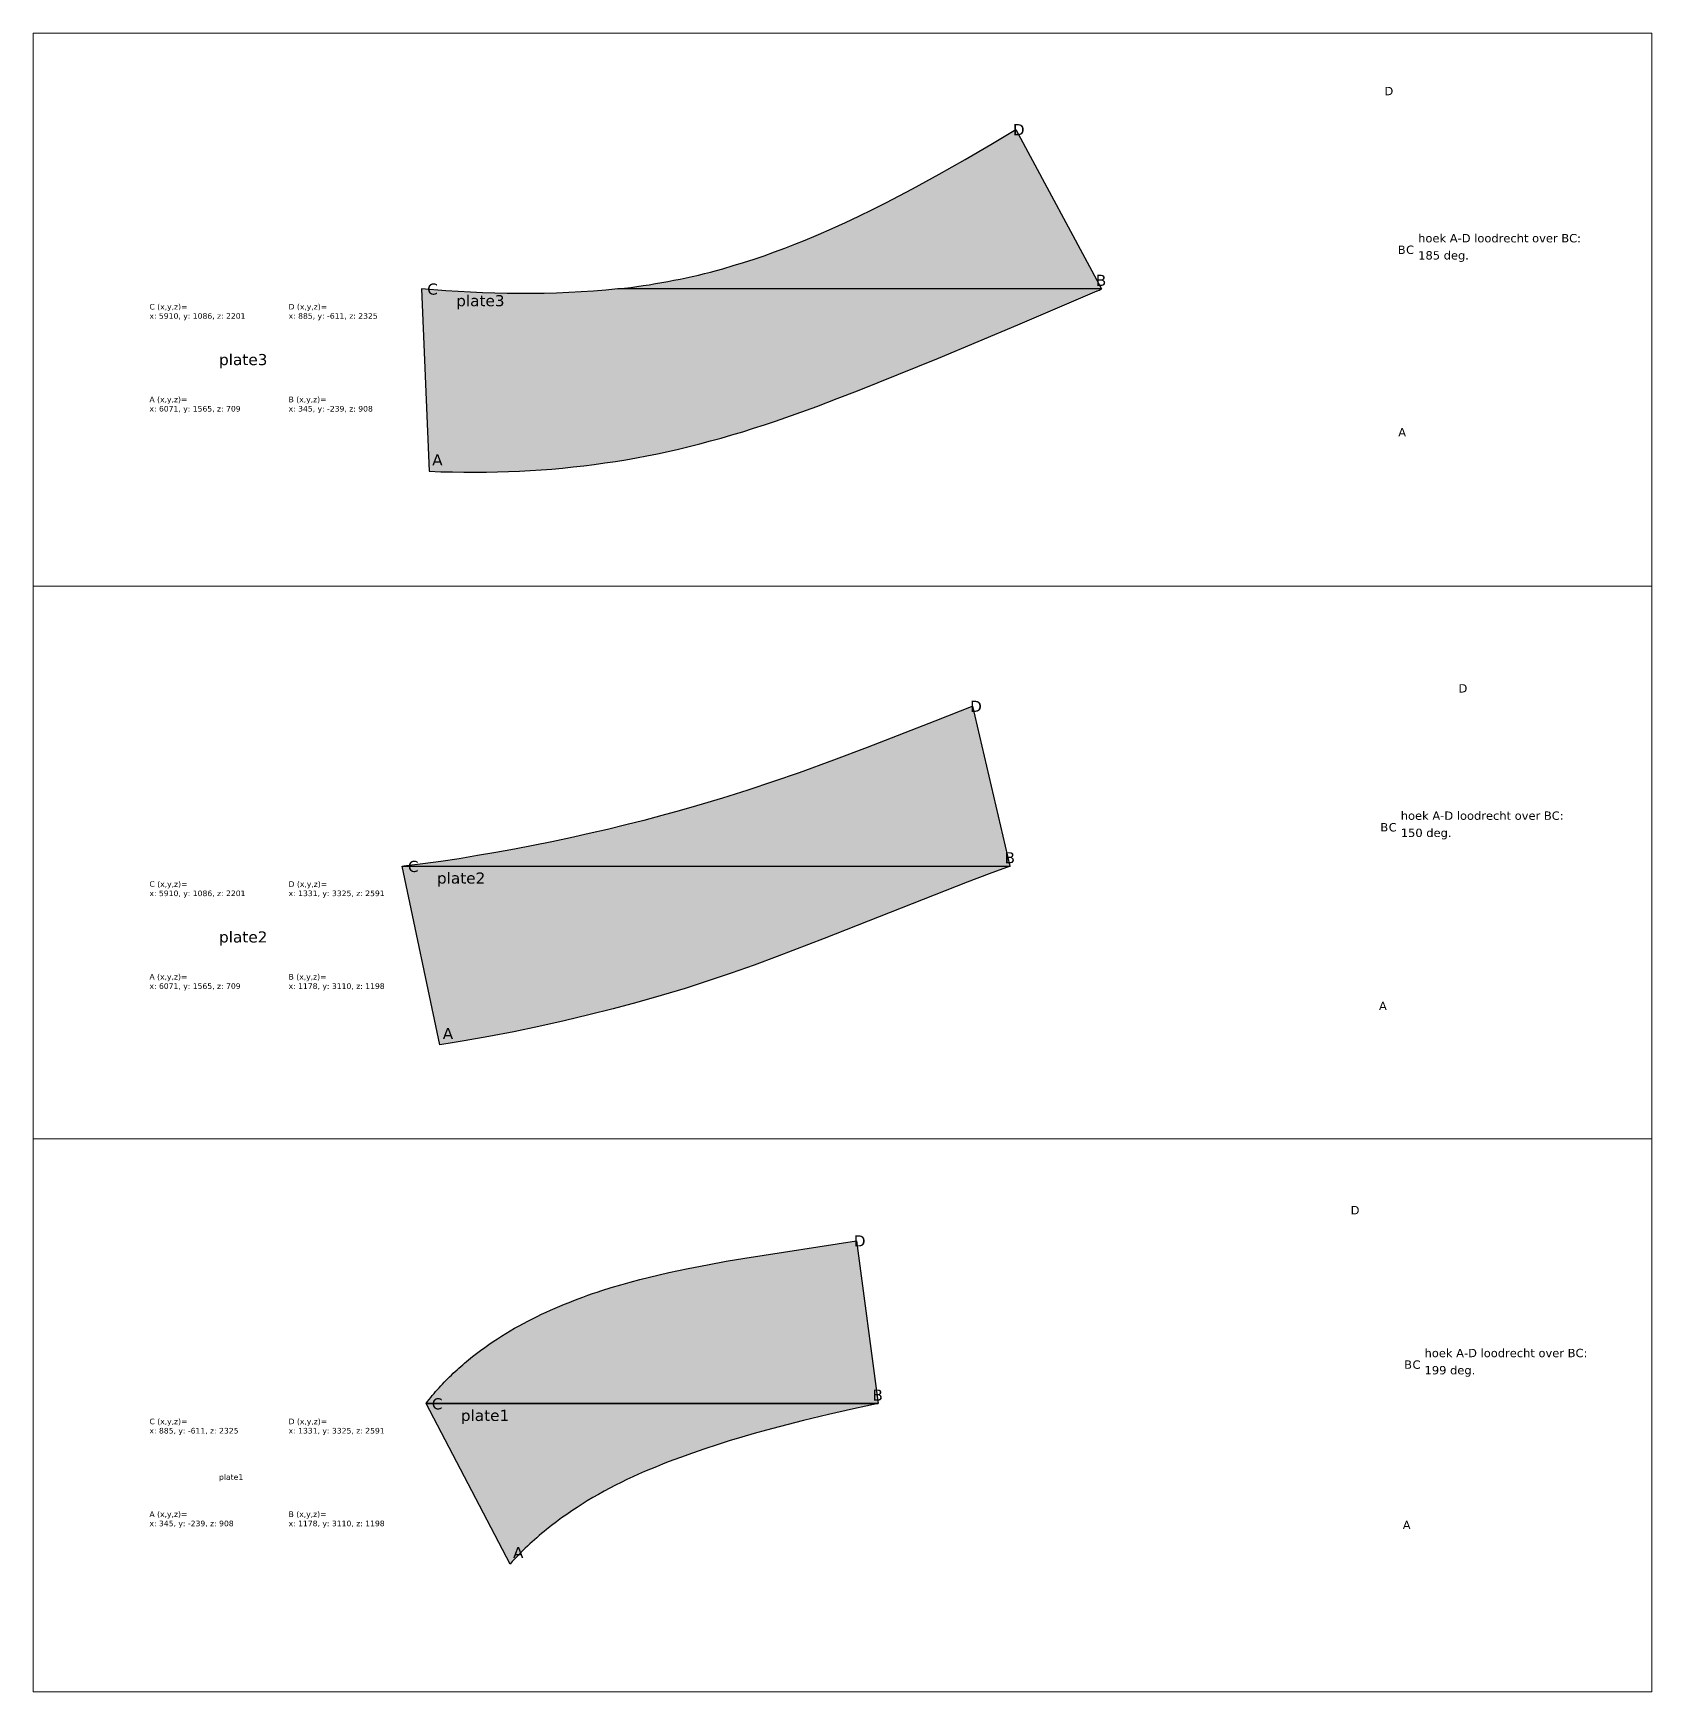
# Model space of a CAD drawing. Extents: x -6521 to 36247, y -6170 to 14025.
# Drawn here: x 22290 to 36247, y -281 to 14025 of the extents above; entities that cross this region are included whole.
import ezdxf

# ---------------------------------------------------------------- set-up
doc = ezdxf.new("R2010")
doc.units = 0
doc.header["$LTSCALE"] = 0.005
doc.header["$MEASUREMENT"] = 0
for name, color, linetype in [('08-coord.marker.cut.MyTriangle', 7, 'Continuous'), ('08-text.MyTriangle', 7, 'Continuous'), ('COLINES', 240, 'Continuous'), ('curveBot', 253, 'Continuous'), ('HatchBot', 154, 'Continuous'), ('HatchTop', 9, 'Continuous')]:
    doc.layers.add(name, color=color, linetype=linetype)
doc.styles.get("Standard").update_dxf_attribs({"font": 'verdana.TTF', "height": 24})

msp = doc.modelspace()

# ---------------------------------------------------------------- hatches: boundary and pattern name
at = {"layer": 'HatchBot', "lineweight": 0, "extrusion": (-1, 1.14371e-15, 2.82566e-16)}
msp.add_hatch(color=256, dxfattribs=at).paths.add_polyline_path([(-10917, -2864), (-10888, -2771), (-10860, -2677), (-10833, -2585), (-10808, -2492), (-10783, -2400), (-10760, -2309), (-10738, -2218), (-10717, -2127), (-10698, -2036), (-10680, -1945), (-10662, -1854), (-10646, -1763), (-10632, -1673), (-10618, -1582), (-10605, -1491), (-10594, -1400), (-10584, -1308), (-10574, -1216), (-10566, -1124), (-10559, -1031), (-10553, -938), (-10548, -844), (-10545, -750), (-10542, -655), (-10540, -559), (-10539, -463), (-10540, -366), (-10541, -267), (-10543, -168), (-10547, -68), (-12120, 0), (-12104, -210), (-12097, -316), (-12092, -422), (-12087, -528), (-12083, -634), (-12081, -740), (-12079, -847), (-12079, -953), (-12081, -1059), (-12083, -1166), (-12088, -1272), (-12093, -1378), (-12101, -1484), (-12109, -1589), (-12120, -1694), (-12120, -5865), (-12120, -5864), (-12119, -5863), (-12118, -5862), (-12117, -5861), (-12116, -5859), (-12116, -5858), (-12115, -5857), (-12114, -5856), (-12113, -5854), (-12112, -5852), (-12111, -5850), (-12110, -5847), (-12109, -5845), (-12103, -5829), (-12102, -5826), (-11809, -5143), (-11523, -4459), (-11241, -3761), (-11173, -3585), (-11106, -3409), (-11042, -3232), (-10980, -3054), (-10948, -2959)])
at = {"layer": 'HatchBot', "lineweight": 0, "extrusion": (-6.41801e-16, 7.9009e-16, -1)}
msp.add_hatch(color=256, dxfattribs=at).paths.add_polyline_path([(-28502, 10617), (-28408, 10588), (-28315, 10560), (-28222, 10533), (-28130, 10508), (-28038, 10483), (-27946, 10460), (-27855, 10438), (-27764, 10417), (-27673, 10398), (-27582, 10380), (-27491, 10362), (-27401, 10346), (-27310, 10332), (-27219, 10318), (-27128, 10305), (-27037, 10294), (-26945, 10284), (-26853, 10274), (-26761, 10266), (-26669, 10259), (-26575, 10253), (-26482, 10248), (-26387, 10245), (-26292, 10242), (-26197, 10240), (-26100, 10239), (-26003, 10240), (-25905, 10241), (-25805, 10243), (-25705, 10247), (-25637, 11820), (-25848, 11804), (-25953, 11797), (-26059, 11792), (-26165, 11787), (-26271, 11783), (-26378, 11781), (-26484, 11779), (-26590, 11779), (-26697, 11781), (-26803, 11783), (-26909, 11788), (-27015, 11793), (-27121, 11801), (-27227, 11809), (-27332, 11820), (-31502, 11820), (-31502, 11820), (-31500, 11819), (-31499, 11818), (-31498, 11817), (-31497, 11816), (-31495, 11816), (-31494, 11815), (-31493, 11814), (-31492, 11813), (-31490, 11812), (-31487, 11811), (-31484, 11810), (-31482, 11809), (-31467, 11803), (-31463, 11802), (-30780, 11509), (-30097, 11223), (-29398, 10941), (-29223, 10873), (-29046, 10806), (-28869, 10742), (-28691, 10680), (-28596, 10648)])
at = {"layer": 'HatchBot', "lineweight": 0, "extrusion": (1, -1.31021e-16, 2.9426e-16)}
msp.add_hatch(color=256, dxfattribs=at).paths.add_polyline_path([(5909, -1820), (5964, -2023), (6024, -2234), (6086, -2439), (6151, -2640), (6218, -2838), (6287, -3036), (6360, -3234), (6515, -3639), (7002, -4872), (7074, -5061), (7140, -5244), (7140, 0), (5599, -325), (5616, -430), (5633, -534), (5670, -747), (5712, -963), (5757, -1180), (5806, -1397), (5857, -1611)])
at = {"layer": 'HatchBot', "lineweight": 0}
for points in [[(27291, 5609), (27494, 5664), (27705, 5724), (27910, 5786), (28111, 5851), (28309, 5918), (28507, 5987), (28705, 6060), (29110, 6215), (30343, 6702), (30532, 6774), (30715, 6840), (25471, 6840), (25796, 5299), (25901, 5316), (26005, 5333), (26218, 5370), (26434, 5412), (26651, 5457), (26868, 5506), (27082, 5557)], [(25677, 2205), (26402, 821), (26421, 843), (26439, 862), (26457, 881), (26476, 900), (26494, 919), (26513, 938), (26533, 957), (26552, 976), (26572, 994), (26592, 1012), (26612, 1030), (26633, 1048), (26653, 1066), (26674, 1084), (26695, 1101), (26716, 1119), (26759, 1152), (26802, 1186), (26846, 1218), (26890, 1249), (26934, 1280), (26979, 1309), (27023, 1338), (27067, 1365), (27115, 1394), (27163, 1422), (27212, 1449), (27261, 1475), (27310, 1500), (27360, 1525), (27409, 1549), (27460, 1573), (27510, 1595), (27561, 1618), (27612, 1639), (27663, 1660), (27715, 1681), (27766, 1701), (27870, 1740), (27975, 1778), (28080, 1814), (28186, 1849), (28292, 1883), (28399, 1915), (28506, 1946), (28613, 1976), (28721, 2005), (28933, 2059), (29147, 2110), (29362, 2159), (29576, 2205)]]:
    msp.add_hatch(color=256, dxfattribs=at).paths.add_polyline_path(points)
at = {"layer": 'HatchBot', "lineweight": 0, "extrusion": (1, 1.27502e-15, 3.07569e-16)}
msp.add_hatch(color=256, dxfattribs=at).paths.add_polyline_path([(2505, 0), (1121, -725), (1143, -745), (1162, -763), (1181, -781), (1200, -799), (1219, -818), (1238, -837), (1257, -856), (1276, -875), (1294, -895), (1312, -915), (1330, -936), (1348, -956), (1366, -977), (1384, -997), (1401, -1018), (1419, -1040), (1452, -1082), (1486, -1126), (1518, -1169), (1549, -1214), (1580, -1258), (1609, -1302), (1638, -1346), (1665, -1391), (1694, -1438), (1722, -1486), (1749, -1535), (1775, -1584), (1800, -1633), (1825, -1683), (1849, -1733), (1873, -1783), (1895, -1834), (1918, -1884), (1939, -1935), (1960, -1986), (1981, -2038), (2001, -2090), (2040, -2193), (2078, -2298), (2114, -2404), (2149, -2509), (2183, -2616), (2215, -2722), (2246, -2829), (2276, -2936), (2305, -3044), (2359, -3256), (2410, -3471), (2459, -3686), (2505, -3900)])
at = {"layer": 'HatchTop', "lineweight": 0, "extrusion": (0.99627, 0.086292, -2.39392e-16)}
for points in [[(9137, -5865), (10512, -5125), (10383, -4909), (10253, -4688), (10126, -4463), (10001, -4235), (9940, -4120), (9880, -4005), (9822, -3889), (9765, -3773), (9710, -3657), (9657, -3540), (9606, -3424), (9557, -3308), (9522, -3221), (9488, -3133), (9455, -3045), (9423, -2957), (9393, -2868), (9363, -2776), (9137, -2941)], [(9137, -2941), (9363, -2776), (9336, -2688), (9310, -2597), (9296, -2545), (9282, -2492), (9269, -2440), (9256, -2388), (9244, -2335), (9232, -2282), (9221, -2230), (9210, -2177), (9200, -2124), (9191, -2071), (9182, -2018), (9173, -1965), (9165, -1912), (9157, -1858), (9150, -1805), (9143, -1751), (9137, -1694)]]:
    msp.add_hatch(color=256, dxfattribs=at).paths.add_polyline_path(points)
at = {"layer": 'HatchTop', "lineweight": 0}
for points in [[(31502, 11820), (30762, 13195), (30546, 13066), (30326, 12937), (30101, 12809), (29872, 12684), (29757, 12623), (29642, 12563), (29526, 12505), (29410, 12448), (29294, 12393), (29178, 12340), (29062, 12289), (28946, 12240), (28858, 12205), (28770, 12171), (28682, 12138), (28594, 12106), (28505, 12076), (28413, 12047), (28578, 11820)], [(28578, 11820), (28413, 12047), (28325, 12020), (28235, 11994), (28182, 11979), (28130, 11965), (28077, 11952), (28025, 11939), (27972, 11927), (27920, 11916), (27867, 11904), (27814, 11894), (27762, 11884), (27709, 11874), (27656, 11865), (27602, 11856), (27549, 11848), (27496, 11840), (27442, 11833), (27388, 11827), (27332, 11820)], [(29576, 2205), (29390, 3610), (28426, 3460), (28266, 3433), (28105, 3403), (27937, 3371), (27854, 3353), (27770, 3335), (27687, 3316), (27604, 3296), (27521, 3275), (27438, 3253), (27356, 3230), (27274, 3206), (27192, 3180), (27152, 3167), (27111, 3153), (27071, 3139), (27030, 3124), (26990, 3109), (26950, 3094), (26910, 3078), (26870, 3062), (26830, 3046), (26791, 3029), (26751, 3011), (26712, 2993), (26673, 2975), (26634, 2956), (26595, 2937), (26556, 2917), (26518, 2896), (26479, 2875), (26441, 2854), (26403, 2832), (26366, 2810), (26329, 2787), (26292, 2763), (26255, 2739), (26219, 2714), (26183, 2689), (26147, 2663), (26112, 2637), (26078, 2610), (26043, 2582), (26010, 2554), (25993, 2540), (25977, 2525), (25960, 2511), (25944, 2496), (25928, 2481), (25912, 2466), (25896, 2451), (25880, 2436), (25865, 2420), (25849, 2405), (25834, 2389), (25819, 2373), (25804, 2357), (25789, 2341), (25774, 2324), (25760, 2308), (25746, 2291), (25731, 2274), (25718, 2257), (25704, 2240), (25690, 2222), (25677, 2205)]]:
    msp.add_hatch(color=256, dxfattribs=at).paths.add_polyline_path(points)
at = {"layer": 'HatchTop', "lineweight": 0, "extrusion": (0.867528, -0.497388, 0.000599739)}
msp.add_hatch(color=256, dxfattribs=at).paths.add_polyline_path([(24428, -4937), (24297, -4607), (24069, -4024), (23961, -3735), (23853, -3437), (23777, -3218), (23704, -2997), (23633, -2776), (23566, -2553), (23524, -2405), (23482, -2253), (23442, -2100), (23402, -1944), (23364, -1786), (23327, -1627), (23292, -1467), (23258, -1307), (23225, -1146), (23194, -985), (23165, -825), (23137, -665), (23112, -506), (23088, -349), (23067, -193), (23046, -29), (23047, -5259)])
at = {"layer": 'HatchTop', "lineweight": 0, "extrusion": (-0.000599739, -0.000139795, 1)}
msp.add_hatch(color=256, dxfattribs=at).paths.add_polyline_path([(30393, 8221), (30063, 8091), (29480, 7863), (29191, 7754), (28893, 7646), (28673, 7570), (28453, 7497), (28232, 7427), (28009, 7360), (27860, 7317), (27709, 7276), (27555, 7235), (27399, 7196), (27242, 7158), (27083, 7121), (26923, 7085), (26762, 7051), (26602, 7018), (26441, 6988), (26280, 6958), (26120, 6931), (25962, 6905), (25805, 6882), (25649, 6860), (25485, 6840), (30715, 6840)])
at = {"layer": 'HatchTop', "lineweight": 0, "extrusion": (0.947464, 0.319862, 4.996e-16)}
msp.add_hatch(color=256, dxfattribs=at).paths.add_polyline_path([(-8530, -3900), (-7125, -3713), (-7275, -2750), (-7302, -2589), (-7332, -2429), (-7364, -2261), (-7382, -2177), (-7400, -2093), (-7419, -2010), (-7439, -1927), (-7460, -1844), (-7482, -1761), (-7505, -1679), (-7529, -1597), (-7555, -1516), (-7568, -1475), (-7582, -1434), (-7596, -1394), (-7611, -1354), (-7625, -1313), (-7641, -1273), (-7656, -1233), (-7673, -1193), (-7689, -1154), (-7706, -1114), (-7724, -1075), (-7741, -1035), (-7760, -996), (-7779, -957), (-7798, -918), (-7818, -880), (-7838, -841), (-7859, -803), (-7881, -765), (-7903, -727), (-7925, -689), (-7948, -652), (-7972, -615), (-7996, -578), (-8021, -542), (-8046, -506), (-8072, -471), (-8098, -436), (-8125, -401), (-8153, -367), (-8181, -333), (-8195, -316), (-8209, -300), (-8224, -283), (-8239, -267), (-8254, -251), (-8269, -235), (-8284, -219), (-8299, -203), (-8315, -188), (-8330, -172), (-8346, -157), (-8362, -142), (-8378, -127), (-8394, -112), (-8411, -98), (-8427, -83), (-8444, -69), (-8461, -55), (-8478, -41), (-8495, -27), (-8512, -13), (-8530, 0)])

# ---------------------------------------------------------------- linework, layer by layer
at = {"layer": 'COLINES', "extrusion": (0.99627, 0.086292, -3.33067e-16)}
msp.add_lwpolyline([(10512, -5125), (9137, -5865), (9137, -1694), (9143, -1751), (9150, -1805), (9157, -1858), (9165, -1912), (9173, -1965), (9182, -2018), (9191, -2071), (9200, -2124), (9210, -2177), (9221, -2230), (9232, -2282), (9244, -2335), (9256, -2388), (9269, -2440), (9282, -2492), (9296, -2545), (9310, -2597), (9336, -2688), (9364, -2778), (9393, -2868), (9423, -2957), (9455, -3045), (9488, -3133), (9522, -3221), (9557, -3308), (9606, -3424), (9657, -3540), (9710, -3657), (9765, -3773), (9822, -3889), (9880, -4005), (9940, -4120), (10001, -4235), (10126, -4463), (10253, -4688), (10383, -4909), (10512, -5125)], dxfattribs=at)
at = {"layer": 'COLINES'}
for points in [[(30762, 13195), (31502, 11820), (27332, 11820), (27388, 11827), (27442, 11833), (27496, 11840), (27549, 11848), (27602, 11856), (27656, 11865), (27709, 11874), (27762, 11884), (27814, 11894), (27867, 11904), (27920, 11916), (27972, 11927), (28025, 11939), (28077, 11952), (28130, 11965), (28182, 11979), (28235, 11994), (28325, 12020), (28415, 12047), (28505, 12076), (28594, 12106), (28682, 12138), (28770, 12171), (28858, 12205), (28946, 12240), (29062, 12289), (29178, 12340), (29294, 12393), (29410, 12448), (29526, 12505), (29642, 12563), (29757, 12623), (29872, 12684), (30101, 12809), (30326, 12937), (30546, 13066), (30762, 13195)], [(25796, 5299), (25471, 6840), (30715, 6840), (30532, 6774), (30343, 6702), (29110, 6215), (28705, 6060), (28507, 5987), (28309, 5918), (28111, 5851), (27910, 5786), (27705, 5724), (27494, 5664), (27291, 5609), (27082, 5557), (26868, 5506), (26651, 5457), (26434, 5412), (26218, 5370), (26005, 5333), (25901, 5316), (25796, 5299)], [(29390, 3610), (29576, 2205), (25677, 2205), (25690, 2222), (25704, 2240), (25718, 2257), (25731, 2274), (25746, 2291), (25760, 2308), (25774, 2324), (25789, 2341), (25804, 2357), (25819, 2373), (25834, 2389), (25849, 2405), (25865, 2420), (25880, 2436), (25896, 2451), (25912, 2466), (25928, 2481), (25944, 2496), (25960, 2511), (25977, 2525), (25993, 2540), (26010, 2554), (26043, 2582), (26078, 2610), (26112, 2637), (26147, 2663), (26183, 2689), (26219, 2714), (26255, 2739), (26292, 2763), (26329, 2787), (26366, 2810), (26403, 2832), (26441, 2854), (26479, 2875), (26518, 2896), (26556, 2917), (26595, 2937), (26634, 2956), (26673, 2975), (26712, 2993), (26751, 3011), (26791, 3029), (26830, 3046), (26870, 3062), (26910, 3078), (26950, 3094), (26990, 3109), (27030, 3124), (27071, 3139), (27111, 3153), (27152, 3167), (27192, 3180), (27274, 3206), (27356, 3230), (27438, 3253), (27521, 3275), (27604, 3296), (27687, 3316), (27770, 3335), (27854, 3353), (27937, 3371), (28105, 3403), (28266, 3433), (28426, 3460), (29390, 3610)], [(26402, 821), (25677, 2205), (29576, 2205), (29362, 2159), (29147, 2110), (28933, 2059), (28721, 2005), (28613, 1976), (28506, 1946), (28399, 1915), (28292, 1883), (28186, 1849), (28080, 1814), (27975, 1778), (27870, 1740), (27766, 1701), (27715, 1681), (27663, 1660), (27612, 1639), (27561, 1618), (27510, 1595), (27460, 1573), (27409, 1549), (27360, 1525), (27310, 1500), (27261, 1475), (27212, 1449), (27163, 1422), (27115, 1394), (27067, 1365), (27023, 1338), (26979, 1309), (26934, 1280), (26890, 1249), (26846, 1218), (26802, 1186), (26759, 1152), (26716, 1119), (26695, 1101), (26674, 1084), (26653, 1066), (26633, 1048), (26612, 1030), (26592, 1012), (26572, 994), (26552, 976), (26533, 957), (26513, 938), (26494, 919), (26476, 900), (26457, 881), (26439, 862), (26421, 843), (26402, 821)]]:
    msp.add_lwpolyline(points, dxfattribs=at)
at = {"layer": 'COLINES', "extrusion": (-1, 1.10656e-15, 3.60822e-16)}
msp.add_lwpolyline([(-12120, 0), (-10547, -68), (-10543, -168), (-10541, -267), (-10540, -366), (-10539, -463), (-10540, -559), (-10542, -655), (-10545, -750), (-10548, -844), (-10553, -938), (-10559, -1031), (-10566, -1124), (-10574, -1216), (-10584, -1308), (-10594, -1400), (-10605, -1491), (-10618, -1582), (-10632, -1673), (-10646, -1763), (-10662, -1854), (-10680, -1945), (-10698, -2036), (-10717, -2127), (-10738, -2218), (-10760, -2309), (-10783, -2400), (-10808, -2492), (-10833, -2585), (-10860, -2677), (-10888, -2771), (-10917, -2864), (-10948, -2959), (-10980, -3054), (-11042, -3232), (-11106, -3409), (-11173, -3585), (-11241, -3761), (-11523, -4459), (-11809, -5143), (-12102, -5826), (-12103, -5828), (-12104, -5831), (-12109, -5845), (-12110, -5847), (-12111, -5850), (-12112, -5852), (-12113, -5854), (-12114, -5856), (-12115, -5857), (-12116, -5858), (-12116, -5859), (-12117, -5861), (-12118, -5862), (-12119, -5863), (-12120, -5864), (-12120, -5865), (-12120, -1694), (-12109, -1589), (-12101, -1484), (-12093, -1378), (-12088, -1272), (-12083, -1166), (-12081, -1059), (-12079, -953), (-12079, -847), (-12081, -740), (-12083, -634), (-12087, -528), (-12092, -422), (-12097, -316), (-12104, -210), (-12120, 0)], dxfattribs=at)
at = {"layer": 'COLINES', "extrusion": (-6.10623e-16, 8.32667e-16, -1)}
msp.add_lwpolyline([(-25637, 11820), (-25705, 10247), (-25805, 10243), (-25905, 10241), (-26003, 10240), (-26100, 10239), (-26197, 10240), (-26292, 10242), (-26387, 10245), (-26482, 10248), (-26575, 10253), (-26669, 10259), (-26761, 10266), (-26853, 10274), (-26945, 10284), (-27037, 10294), (-27128, 10305), (-27219, 10318), (-27310, 10332), (-27401, 10346), (-27491, 10362), (-27582, 10380), (-27673, 10398), (-27764, 10417), (-27855, 10438), (-27946, 10460), (-28038, 10483), (-28130, 10508), (-28222, 10533), (-28315, 10560), (-28408, 10588), (-28502, 10617), (-28596, 10648), (-28691, 10680), (-28869, 10742), (-29046, 10806), (-29223, 10873), (-29398, 10941), (-30097, 11223), (-30780, 11509), (-31463, 11802), (-31466, 11803), (-31468, 11804), (-31482, 11809), (-31484, 11810), (-31487, 11811), (-31490, 11812), (-31492, 11813), (-31493, 11814), (-31494, 11815), (-31495, 11816), (-31497, 11816), (-31498, 11817), (-31499, 11818), (-31500, 11819), (-31502, 11820), (-31502, 11820), (-27332, 11820), (-27227, 11809), (-27121, 11801), (-27015, 11793), (-26909, 11788), (-26803, 11783), (-26697, 11781), (-26590, 11779), (-26484, 11779), (-26378, 11781), (-26271, 11783), (-26165, 11787), (-26059, 11792), (-25953, 11797), (-25848, 11804), (-25637, 11820)], dxfattribs=at)
at = {"layer": 'COLINES', "extrusion": (0.867528, -0.497388, 0.000599739)}
msp.add_lwpolyline([(23046, -29), (23047, -5259), (24428, -4937), (24297, -4607), (24069, -4024), (23961, -3735), (23853, -3437), (23777, -3218), (23704, -2997), (23633, -2776), (23566, -2553), (23524, -2405), (23482, -2253), (23442, -2100), (23402, -1944), (23364, -1786), (23327, -1627), (23292, -1467), (23258, -1307), (23225, -1146), (23194, -985), (23165, -825), (23137, -665), (23112, -506), (23088, -349), (23067, -193), (23046, -29)], dxfattribs=at)
at = {"layer": 'COLINES', "extrusion": (-0.000599739, -0.000139795, 1)}
msp.add_lwpolyline([(25485, 6840), (30715, 6840), (30393, 8221), (30063, 8091), (29480, 7863), (29191, 7754), (28893, 7646), (28673, 7570), (28453, 7497), (28232, 7427), (28009, 7360), (27860, 7317), (27709, 7276), (27555, 7235), (27399, 7196), (27242, 7158), (27083, 7121), (26923, 7085), (26762, 7051), (26602, 7018), (26441, 6988), (26280, 6958), (26120, 6931), (25962, 6905), (25805, 6882), (25649, 6860), (25485, 6840)], dxfattribs=at)
at = {"layer": 'COLINES', "extrusion": (1, -4.49131e-17, 3.33067e-16)}
msp.add_lwpolyline([(5599, -325), (7140, 0), (7140, -5244), (7074, -5061), (7002, -4872), (6515, -3639), (6360, -3234), (6287, -3036), (6218, -2838), (6151, -2640), (6086, -2439), (6024, -2234), (5964, -2023), (5909, -1820), (5857, -1611), (5806, -1397), (5757, -1180), (5712, -963), (5670, -747), (5633, -534), (5616, -430), (5599, -325)], dxfattribs=at)
at = {"layer": 'COLINES', "extrusion": (0.947464, 0.319862, 4.996e-16)}
msp.add_lwpolyline([(-7125, -3713), (-8530, -3900), (-8530, 0), (-8512, -13), (-8495, -27), (-8478, -41), (-8461, -55), (-8444, -69), (-8427, -83), (-8411, -98), (-8394, -112), (-8378, -127), (-8362, -142), (-8346, -157), (-8330, -172), (-8315, -188), (-8299, -203), (-8284, -219), (-8269, -235), (-8254, -251), (-8239, -267), (-8224, -283), (-8209, -300), (-8195, -316), (-8181, -333), (-8153, -367), (-8125, -401), (-8098, -436), (-8072, -471), (-8046, -506), (-8021, -542), (-7996, -578), (-7972, -615), (-7948, -652), (-7925, -689), (-7903, -727), (-7881, -765), (-7859, -803), (-7838, -841), (-7818, -880), (-7798, -918), (-7779, -957), (-7760, -996), (-7741, -1035), (-7724, -1075), (-7706, -1114), (-7689, -1154), (-7673, -1193), (-7656, -1233), (-7641, -1273), (-7625, -1313), (-7611, -1354), (-7596, -1394), (-7582, -1434), (-7568, -1475), (-7555, -1516), (-7529, -1597), (-7505, -1679), (-7482, -1761), (-7460, -1844), (-7439, -1927), (-7419, -2010), (-7400, -2093), (-7382, -2177), (-7364, -2261), (-7332, -2429), (-7302, -2589), (-7275, -2750), (-7125, -3713)], dxfattribs=at)
at = {"layer": 'COLINES', "extrusion": (1, 1.14858e-15, 3.05311e-16)}
msp.add_lwpolyline([(1121, -725), (2505, 0), (2505, -3900), (2459, -3686), (2410, -3471), (2359, -3256), (2305, -3044), (2276, -2936), (2246, -2829), (2215, -2722), (2183, -2616), (2149, -2509), (2114, -2404), (2078, -2298), (2040, -2193), (2001, -2090), (1981, -2038), (1960, -1986), (1939, -1935), (1918, -1884), (1895, -1834), (1873, -1783), (1849, -1733), (1825, -1683), (1800, -1633), (1775, -1584), (1749, -1535), (1722, -1486), (1694, -1438), (1665, -1391), (1638, -1346), (1609, -1302), (1580, -1258), (1549, -1214), (1518, -1169), (1486, -1126), (1452, -1082), (1419, -1040), (1401, -1018), (1384, -997), (1366, -977), (1348, -956), (1330, -936), (1312, -915), (1294, -895), (1276, -875), (1257, -856), (1238, -837), (1219, -818), (1200, -799), (1181, -781), (1162, -763), (1143, -745), (1121, -725)], dxfattribs=at)
at = {"layer": 'curveBot', "lineweight": 0}
for points in [[(22290, 14025), (36247, 14025), (36247, 9256), (22290, 9256)], [(22290, 9256), (36247, 9256), (36247, 4488), (22290, 4488)], [(22290, 4488), (36247, 4488), (36247, -281), (22290, -281)]]:
    msp.add_lwpolyline(points, close=True, dxfattribs=at)

# ---------------------------------------------------------------- texts
at = {"layer": '08-coord.marker.cut.MyTriangle', "lineweight": 0}
msp.add_text('plate1', height=96, dxfattribs=at).set_placement((25977, 2055))
at = {"layer": '08-text.MyTriangle', "lineweight": 0}
for s, height, p in [('D', 72, (33941, 13490, -5125)), ('D', 96, (30737, 13145)), ('B', 72, (34056, 12121)), ('C', 72, (34128, 12121)), ('hoek A-D loodrecht over BC: ', 72, (34232, 12221)), ('185 deg.', 72, (34232, 12073)), ('B', 96, (31452, 11845)), ('C', 96, (25687, 11770)), ('x: 5910, y: 1086, z: 2201', 48, (23292, 11562)), ('C (x,y,z)=', 48, (23292, 11642)), ('x: 885, y: -611, z: 2325', 48, (24492, 11562)), ('D (x,y,z)=', 48, (24492, 11642)), ('plate3', 96, (23892, 11162)), ('A (x,y,z)=', 48, (23292, 10842)), ('B (x,y,z)=', 48, (24492, 10842)), ('x: 6071, y: 1565, z: 709', 48, (23292, 10762)), ('x: 345, y: -239, z: 908', 48, (24492, 10762)), ('A', 72, (34060, 10547, -68)), ('A', 96, (25730, 10297)), ('D', 72, (34580, 8338, -4922)), ('D', 96, (30368, 8171)), ('hoek A-D loodrecht over BC: ', 72, (34082, 7240, 5244)), ('B', 72, (33906, 7140, 5244)), ('C', 72, (33978, 7140, 5244)), ('150 deg.', 72, (34082, 7092, 5244)), ('C', 96, (25521, 6790)), ('B', 96, (30665, 6865)), ('x: 5910, y: 1086, z: 2201', 48, (23292, 6582)), ('C (x,y,z)=', 48, (23292, 6662)), ('x: 1331, y: 3325, z: 2591', 48, (24492, 6582)), ('D (x,y,z)=', 48, (24492, 6662)), ('plate2', 96, (23892, 6182)), ('A (x,y,z)=', 48, (23292, 5862)), ('B (x,y,z)=', 48, (24492, 5862)), ('x: 6071, y: 1565, z: 709', 48, (23292, 5782)), ('x: 1178, y: 3110, z: 1198', 48, (24492, 5782)), ('A', 72, (33894, 5599, -325)), ('A', 96, (25821, 5349)), ('D', 72, (33650, 3837, -3713)), ('D', 96, (29365, 3560)), ('B', 72, (34111, 2505)), ('C', 72, (34183, 2505)), ('hoek A-D loodrecht over BC: ', 72, (34287, 2605)), ('199 deg.', 72, (34287, 2457)), ('B', 96, (29526, 2230)), ('C', 96, (25727, 2155)), ('C (x,y,z)=', 48, (23292, 2027)), ('D (x,y,z)=', 48, (24492, 2027)), ('x: 885, y: -611, z: 2325', 48, (23292, 1947)), ('x: 1331, y: 3325, z: 2591', 48, (24492, 1947)), ('plate1', 48, (23892, 1547)), ('A (x,y,z)=', 48, (23292, 1227)), ('x: 345, y: -239, z: 908', 48, (23292, 1147)), ('x: 1178, y: 3110, z: 1198', 48, (24492, 1147)), ('B (x,y,z)=', 48, (24492, 1227)), ('A', 72, (34099, 1122, -725)), ('A', 96, (26427, 872))]:
    msp.add_text(s, height=height, dxfattribs=at).set_placement(p)
at = {"layer": 'curveBot', "lineweight": 0}
for s, p in [('plate3', (25937, 11670)), ('plate2', (25771, 6690))]:
    msp.add_text(s, height=96, dxfattribs=at).set_placement(p)

doc.saveas('drawing.dxf')
